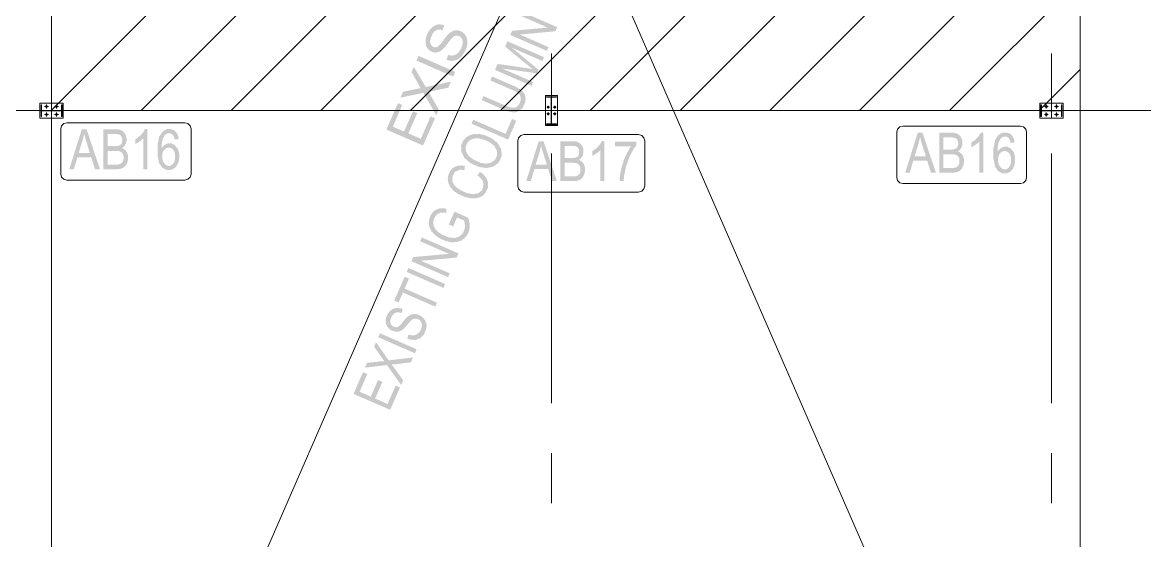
# Model space of a CAD drawing. Header units: millimetres. Extents: x 51.5 to 74.8, y 0.8 to 17.2.
# Drawn here: x 57.989 to 60.191, y 12.105 to 13.123 of the extents above; entities that cross this region are included whole.
import ezdxf

# ---------------------------------------------------------------- set-up
doc = ezdxf.new("R2010")
doc.units = ezdxf.units.MM
doc.layers.add('PDF_Geomertry', color=7, linetype='Continuous')
doc.layers.add('PDF_Solid Fills', color=7, linetype='Continuous')

msp = doc.modelspace()

# ---------------------------------------------------------------- hatches: boundary and pattern name
at = {"layer": 'PDF_Solid Fills', "transparency": 33554559}
for points in [[(59.0186, 13.0668), (58.9466, 13.098), (58.9501, 13.1061), (59.0201, 13.1124), (58.9636, 13.1372), (58.9669, 13.1445), (59.0388, 13.1133), (59.0352, 13.1052), (58.9654, 13.0988), (59.0218, 13.0741)], [(58.8216, 13.0494), (58.8248, 13.0587), (58.8276, 13.0579), (58.8327, 13.0574), (58.835, 13.0579), (58.8372, 13.0583), (58.8415, 13.0606), (58.8437, 13.0626), (58.8458, 13.0645), (58.8493, 13.0695), (58.8507, 13.0727), (58.8518, 13.0754), (58.8532, 13.0805), (58.8532, 13.083), (58.8533, 13.0854), (58.8525, 13.0894), (58.8515, 13.0911), (58.8505, 13.0927), (58.8479, 13.0951), (58.8462, 13.0958), (58.8444, 13.0965), (58.8411, 13.0969), (58.8394, 13.0963), (58.8377, 13.0959), (58.8341, 13.0936), (58.8323, 13.0918), (58.8311, 13.0905), (58.8266, 13.0849), (58.8232, 13.0805), (58.8198, 13.0761), (58.8145, 13.0701), (58.8127, 13.0686), (58.8102, 13.0666), (58.8052, 13.0643), (58.8026, 13.0638), (58.8001, 13.0634), (58.7951, 13.0641), (58.7926, 13.0652), (58.7898, 13.0665), (58.7854, 13.0702), (58.7837, 13.0727), (58.782, 13.0754), (58.7804, 13.0815), (58.7805, 13.0849), (58.7805, 13.0884), (58.7822, 13.0955), (58.7837, 13.0991), (58.7855, 13.1031), (58.7898, 13.1097), (58.7925, 13.1122), (58.7951, 13.1147), (58.8009, 13.1177), (58.8041, 13.1183), (58.8073, 13.1188), (58.8138, 13.118), (58.817, 13.1168), (58.8138, 13.1073), (58.8102, 13.1084), (58.804, 13.1083), (58.8013, 13.1069), (58.7986, 13.1055), (58.7941, 13.1001), (58.7923, 13.0959), (58.7905, 13.0916), (58.7893, 13.0845), (58.79, 13.0819), (58.7908, 13.0793), (58.7937, 13.0756), (58.7959, 13.0747), (58.7979, 13.0738), (58.8016, 13.0738), (58.8036, 13.0747), (58.8054, 13.0755), (58.8111, 13.0815), (58.815, 13.0868), (58.8187, 13.092), (58.8245, 13.099), (58.8265, 13.1006), (58.8293, 13.1031), (58.835, 13.1062), (58.8379, 13.1068), (58.8407, 13.1073), (58.8465, 13.1066), (58.8494, 13.1052), (58.8522, 13.104), (58.8569, 13.1001), (58.8587, 13.0973), (58.8605, 13.0945), (58.8625, 13.0881), (58.8625, 13.0844), (58.8626, 13.0808), (58.8609, 13.0733), (58.8593, 13.0694), (58.8572, 13.0645), (58.8522, 13.0569), (58.8494, 13.0543), (58.8465, 13.0516), (58.84, 13.0483), (58.8362, 13.0477), (58.8326, 13.047), (58.8252, 13.0479)], [(58.9886, 12.998), (58.9166, 13.0294), (58.9218, 13.0411), (58.9787, 13.0329), (58.9907, 13.0309), (58.9888, 13.0323), (58.9837, 13.0365), (58.9805, 13.0391), (58.9366, 13.0751), (58.9411, 13.0856), (59.013, 13.0543), (59.0098, 13.0468), (58.9497, 13.073), (59.0023, 13.0295), (58.9993, 13.0226), (58.9305, 13.0322), (58.9918, 13.0055)], [(58.8015, 12.9402), (58.7763, 12.9843), (58.7311, 12.9749), (58.7361, 12.9863), (58.7601, 12.9915), (58.7638, 12.9922), (58.7695, 12.9931), (58.7713, 12.9933), (58.77, 12.9952), (58.7672, 12.9998), (58.7658, 13.0024), (58.753, 13.0252), (58.7575, 13.0356), (58.7808, 12.9958), (58.8302, 13.0062), (58.8251, 12.9944), (58.7916, 12.9874), (58.7902, 12.9872), (58.7873, 12.9866), (58.7858, 12.9865), (58.7872, 12.9844), (58.789, 12.9816), (58.7895, 12.9808), (58.8065, 12.9516)], [(58.9076, 13.0087), (58.9109, 13.0165), (58.9526, 12.9983), (58.9577, 12.9961), (58.9659, 12.9913), (58.9688, 12.9888), (58.9718, 12.9863), (58.9754, 12.9804), (58.9762, 12.9768), (58.9769, 12.9733), (58.9759, 12.9656), (58.9741, 12.9615), (58.9715, 12.9556), (58.9643, 12.9484), (58.9595, 12.947), (58.9547, 12.9456), (58.9412, 12.9481), (58.9323, 12.9519), (58.8908, 12.9701), (58.8941, 12.9779), (58.9357, 12.9598), (58.9405, 12.9576), (58.948, 12.9554), (58.9505, 12.9551), (58.953, 12.9549), (58.9575, 12.9559), (58.9593, 12.9572), (58.9612, 12.9584), (58.9641, 12.9622), (58.9652, 12.9647), (58.967, 12.9688), (58.9673, 12.9759), (58.9658, 12.9788), (58.9643, 12.9818), (58.9559, 12.9876), (58.9491, 12.9906)], [(58.7755, 12.8808), (58.7036, 12.9122), (58.7263, 12.9641), (58.7348, 12.9604), (58.7162, 12.9179), (58.7383, 12.9083), (58.7557, 12.9481), (58.7641, 12.9445), (58.7468, 12.9047), (58.7712, 12.894), (58.7905, 12.9381), (58.799, 12.9344)], [(58.9425, 12.8924), (58.8705, 12.9238), (58.874, 12.9316), (58.9375, 12.9038), (58.9501, 12.933), (58.9586, 12.9293)], [(58.2347, 12.8343), (58.2268, 12.8343), (58.2268, 12.8955), (58.2254, 12.894), (58.2218, 12.8906), (58.2194, 12.889), (58.2172, 12.8873), (58.2129, 12.8848), (58.2109, 12.884), (58.2109, 12.8934), (58.2143, 12.8952), (58.22, 12.8998), (58.2225, 12.9024), (58.225, 12.9052), (58.2286, 12.9104), (58.2295, 12.913), (58.2347, 12.913)], [(59.8751, 12.8276), (59.8672, 12.8276), (59.8672, 12.889), (59.8658, 12.8873), (59.8622, 12.8841), (59.8598, 12.8824), (59.8576, 12.8808), (59.8533, 12.8781), (59.8513, 12.8773), (59.8513, 12.8868), (59.8547, 12.8886), (59.8604, 12.8931), (59.8629, 12.8958), (59.8654, 12.8986), (59.869, 12.9038), (59.87, 12.9063), (59.8751, 12.9063)], [(59.1313, 12.8109), (59.1234, 12.8109), (59.1234, 12.8722), (59.1222, 12.8706), (59.1184, 12.8673), (59.1162, 12.8656), (59.1138, 12.864), (59.1097, 12.8615), (59.1077, 12.8606), (59.1077, 12.8701), (59.1109, 12.8719), (59.1168, 12.8765), (59.1193, 12.8791), (59.1218, 12.8819), (59.1252, 12.8872), (59.1262, 12.8897), (59.1313, 12.8897)], [(59.1522, 12.8791), (59.1522, 12.8883), (59.1938, 12.8883), (59.1938, 12.8808), (59.1891, 12.8748), (59.1809, 12.859), (59.1775, 12.8494), (59.1738, 12.8397), (59.1698, 12.8204), (59.1693, 12.8109), (59.1612, 12.8109), (59.1612, 12.8158), (59.1629, 12.8273), (59.1643, 12.8338), (59.1658, 12.8404), (59.1698, 12.8529), (59.1725, 12.8588), (59.175, 12.8648), (59.1807, 12.8749), (59.1836, 12.8791)], [(58.8819, 12.8222), (58.8876, 12.829), (58.8932, 12.8251), (58.9002, 12.8165), (58.9018, 12.812), (58.9033, 12.8074), (58.9029, 12.7981), (58.9008, 12.7936), (58.899, 12.7894), (58.894, 12.7833), (58.8907, 12.7812), (58.8875, 12.7793), (58.879, 12.7773), (58.8737, 12.7773), (58.8686, 12.7774), (58.8573, 12.7801), (58.8512, 12.7827), (58.8454, 12.7852), (58.8361, 12.7915), (58.8327, 12.7952), (58.8295, 12.7988), (58.8255, 12.8066), (58.8247, 12.8106), (58.824, 12.8147), (58.825, 12.8227), (58.8268, 12.8266), (58.8286, 12.8309), (58.8344, 12.837), (58.8384, 12.839), (58.8425, 12.8409), (58.852, 12.8418), (58.8577, 12.8408), (58.8566, 12.8322), (58.8483, 12.8336), (58.8373, 12.8288), (58.8348, 12.8229), (58.8336, 12.8199), (58.8327, 12.8141), (58.8333, 12.8113), (58.8338, 12.8086), (58.837, 12.803), (58.8397, 12.8004), (58.8423, 12.7976), (58.8498, 12.7929), (58.8547, 12.7906), (58.8622, 12.7874), (58.8744, 12.7852), (58.8791, 12.7862), (58.884, 12.7873), (58.8908, 12.7926), (58.8926, 12.7969), (58.894, 12.8001), (58.8941, 12.8066), (58.8929, 12.8099), (58.8916, 12.8133), (58.8861, 12.8194)], [(58.8347, 12.7222), (58.8262, 12.7259), (58.837, 12.7509), (58.8638, 12.7393), (58.8654, 12.7352), (58.8669, 12.7274), (58.867, 12.7237), (58.867, 12.7201), (58.8658, 12.7131), (58.8644, 12.7098), (58.8625, 12.7055), (58.8569, 12.6988), (58.8533, 12.6963), (58.8497, 12.6938), (58.8411, 12.6913), (58.8361, 12.6911), (58.8311, 12.6909), (58.8202, 12.6933), (58.8144, 12.6958), (58.8084, 12.6984), (58.7991, 12.7048), (58.7957, 12.7087), (58.792, 12.7127), (58.7879, 12.7206), (58.7872, 12.7248), (58.7866, 12.729), (58.7879, 12.7374), (58.7897, 12.7418), (58.7912, 12.7451), (58.7948, 12.7502), (58.797, 12.7522), (58.7994, 12.754), (58.8045, 12.7565), (58.8073, 12.7572), (58.8102, 12.7577), (58.8173, 12.7574), (58.8215, 12.7566), (58.8209, 12.7486), (58.8175, 12.7491), (58.8122, 12.7494), (58.8102, 12.749), (58.8083, 12.7486), (58.8045, 12.7466), (58.803, 12.7452), (58.8013, 12.7438), (58.7987, 12.7402), (58.7977, 12.738), (58.7963, 12.7348), (58.7955, 12.7286), (58.7961, 12.7256), (58.7966, 12.7226), (58.7998, 12.7168), (58.8025, 12.7138), (58.8052, 12.7111), (58.8126, 12.7062), (58.8173, 12.7041), (58.8245, 12.7009), (58.8366, 12.6993), (58.8416, 12.7006), (58.8465, 12.7022), (58.8536, 12.7084), (58.8557, 12.7133), (58.8566, 12.7156), (58.8576, 12.7208), (58.8576, 12.7237), (58.8575, 12.7266), (58.8566, 12.7316), (58.8557, 12.7337), (58.8422, 12.7395)], [(58.8247, 12.6224), (58.7527, 12.6538), (58.7562, 12.6618), (58.8263, 12.6681), (58.7698, 12.6929), (58.7732, 12.7004), (58.8451, 12.669), (58.8415, 12.6609), (58.7716, 12.6545), (58.828, 12.6299)], [(58.7995, 12.5645), (58.7361, 12.5922), (58.7276, 12.5727), (58.7191, 12.5765), (58.7394, 12.6231), (58.748, 12.6195), (58.7394, 12.5999), (58.8029, 12.5723)], [(58.7445, 12.5019), (58.747, 12.5097), (58.7501, 12.5087), (58.7554, 12.508), (58.7575, 12.5083), (58.7595, 12.5086), (58.7636, 12.5104), (58.7654, 12.5119), (58.7673, 12.5134), (58.7702, 12.5173), (58.7712, 12.5198), (58.7727, 12.5233), (58.7734, 12.5294), (58.7726, 12.532), (58.7716, 12.5347), (58.7682, 12.5386), (58.7654, 12.5398), (58.7637, 12.5405), (58.7607, 12.5409), (58.7591, 12.5408), (58.7577, 12.5406), (58.7548, 12.5394), (58.7534, 12.5383), (58.752, 12.5372), (58.7473, 12.532), (58.7438, 12.5279), (58.7408, 12.5243), (58.7358, 12.5194), (58.7337, 12.5181), (58.7318, 12.517), (58.7273, 12.5156), (58.725, 12.5155), (58.7226, 12.5154), (58.7179, 12.5162), (58.7154, 12.5173), (58.7111, 12.5193), (58.7051, 12.5252), (58.7036, 12.5293), (58.702, 12.5333), (58.7026, 12.542), (58.7047, 12.5468), (58.7061, 12.5501), (58.71, 12.5552), (58.7123, 12.5572), (58.7147, 12.5591), (58.7201, 12.5613), (58.7232, 12.5616), (58.7261, 12.5619), (58.7325, 12.5609), (58.7358, 12.5595), (58.7333, 12.5518), (58.7295, 12.553), (58.7236, 12.5531), (58.7211, 12.552), (58.7186, 12.5511), (58.7147, 12.5466), (58.7133, 12.5434), (58.7118, 12.5401), (58.7111, 12.5344), (58.7118, 12.532), (58.7125, 12.5295), (58.7155, 12.5262), (58.7179, 12.5251), (58.7201, 12.5243), (58.724, 12.524), (58.7258, 12.5248), (58.7276, 12.5255), (58.7325, 12.5302), (58.7357, 12.5341), (58.7387, 12.538), (58.7434, 12.5433), (58.7451, 12.5447), (58.7477, 12.5468), (58.753, 12.5493), (58.7559, 12.5497), (58.7587, 12.5501), (58.7647, 12.5491), (58.7679, 12.5477), (58.7709, 12.5463), (58.7759, 12.5424), (58.7779, 12.5399), (58.7798, 12.5373), (58.7819, 12.5318), (58.7822, 12.5287), (58.7825, 12.5255), (58.7811, 12.519), (58.7795, 12.5155), (58.7772, 12.5099), (58.7701, 12.5027), (58.7654, 12.5009), (58.7607, 12.4991), (58.7502, 12.4997)], [(58.7323, 12.4106), (58.7048, 12.4498), (58.6616, 12.4447), (58.6657, 12.454), (58.6888, 12.4566), (58.6923, 12.4572), (58.6977, 12.4574), (58.6997, 12.4574), (58.6982, 12.4593), (58.6951, 12.4634), (58.6936, 12.4658), (58.6795, 12.4859), (58.6833, 12.4944), (58.7082, 12.459), (58.7559, 12.4647), (58.7518, 12.4551), (58.7197, 12.4513), (58.7183, 12.4512), (58.7154, 12.4509), (58.7138, 12.4509), (58.7152, 12.4491), (58.7173, 12.4465), (58.7179, 12.4458), (58.7365, 12.4199)], [(58.7111, 12.3619), (58.6391, 12.3931), (58.6577, 12.4358), (58.6662, 12.4322), (58.6511, 12.3973), (58.673, 12.3877), (58.6872, 12.4204), (58.6958, 12.4166), (58.6815, 12.384), (58.7059, 12.3733), (58.7218, 12.4095), (58.7302, 12.4058)]]:
    msp.add_hatch(color=256, dxfattribs=at).paths.add_polyline_path(points)
h = msp.add_hatch(color=256, dxfattribs=at)
h.paths.add_polyline_path([(58.0813, 12.8343), (58.1059, 12.9127), (58.1152, 12.9127), (58.1416, 12.8343), (58.1318, 12.8343), (58.1244, 12.8579), (58.0973, 12.8579), (58.0904, 12.8343)])
h.paths.add_polyline_path([(58.0998, 12.8663), (58.1216, 12.8663), (58.115, 12.8881), (58.1134, 12.8931), (58.1112, 12.9013), (58.1104, 12.9044), (58.1098, 12.9006), (58.108, 12.8931), (58.1069, 12.8894)])
h = msp.add_hatch(color=256, dxfattribs=at)
h.paths.add_polyline_path([(58.148, 12.8343), (58.148, 12.9127), (58.1722, 12.9127), (58.1759, 12.9127), (58.1816, 12.9115), (58.1838, 12.9104), (58.1859, 12.9093), (58.1895, 12.9058), (58.1908, 12.9033), (58.1922, 12.9009), (58.1936, 12.8955), (58.1936, 12.8926), (58.1936, 12.8899), (58.1925, 12.8851), (58.1912, 12.8829), (58.1901, 12.8808), (58.1868, 12.8773), (58.1845, 12.8759), (58.1873, 12.8749), (58.1918, 12.8715), (58.1934, 12.869), (58.195, 12.8666), (58.1966, 12.8605), (58.1966, 12.8569), (58.1966, 12.8534), (58.1951, 12.8472), (58.1937, 12.8444), (58.1922, 12.8418), (58.1883, 12.8379), (58.1859, 12.8366), (58.1834, 12.8354), (58.1768, 12.8343), (58.1725, 12.8343)])
h.paths.add_polyline_path([(58.1565, 12.8434), (58.1726, 12.8434), (58.1752, 12.8434), (58.1791, 12.844), (58.1804, 12.8444), (58.1822, 12.8451), (58.185, 12.8474), (58.1859, 12.849), (58.1869, 12.8506), (58.1879, 12.8545), (58.1879, 12.857), (58.1879, 12.8593), (58.1869, 12.863), (58.1861, 12.8645), (58.1851, 12.8661), (58.1826, 12.8683), (58.1811, 12.869), (58.1795, 12.8697), (58.1747, 12.8704), (58.1715, 12.8704), (58.1565, 12.8704)])
h.paths.add_polyline_path([(58.1565, 12.8797), (58.1705, 12.8797), (58.1732, 12.8797), (58.177, 12.8801), (58.1783, 12.8804), (58.18, 12.8811), (58.1825, 12.8829), (58.1834, 12.8843), (58.1843, 12.8855), (58.1852, 12.8891), (58.1852, 12.8915), (58.1852, 12.8936), (58.1844, 12.897), (58.1836, 12.8984), (58.1827, 12.8998), (58.1805, 12.9018), (58.1793, 12.9023), (58.1779, 12.9029), (58.173, 12.9034), (58.1694, 12.9034), (58.1565, 12.9034)])
h = msp.add_hatch(color=256, dxfattribs=at)
h.paths.add_polyline_path([(58.2959, 12.8936), (58.288, 12.8927), (58.2875, 12.8958), (58.2858, 12.9001), (58.2847, 12.9013), (58.2832, 12.9031), (58.2794, 12.9051), (58.2772, 12.9051), (58.2737, 12.9051), (58.2682, 12.9008), (58.2661, 12.8965), (58.2643, 12.8929), (58.2625, 12.8819), (58.2625, 12.8747), (58.2638, 12.8773), (58.2672, 12.8812), (58.2693, 12.8824), (58.2713, 12.8838), (58.2757, 12.8851), (58.278, 12.8851), (58.2819, 12.8851), (58.2886, 12.8816), (58.2913, 12.8781), (58.2943, 12.8747), (58.297, 12.8654), (58.297, 12.8597), (58.297, 12.8556), (58.2957, 12.8486), (58.2943, 12.8454), (58.2927, 12.8422), (58.2891, 12.8374), (58.2869, 12.8359), (58.2845, 12.8344), (58.2797, 12.8329), (58.2769, 12.8329), (58.272, 12.8329), (58.264, 12.8373), (58.2609, 12.8416), (58.2577, 12.8461), (58.2545, 12.8606), (58.2545, 12.8709), (58.2545, 12.8823), (58.2577, 12.8986), (58.2611, 12.9033), (58.2643, 12.9081), (58.2726, 12.913), (58.2776, 12.913), (58.2812, 12.913), (58.2875, 12.9105), (58.2898, 12.908), (58.2923, 12.9055), (58.2954, 12.8983)])
h.paths.add_polyline_path([(58.2637, 12.8597), (58.2637, 12.8554), (58.2657, 12.8486), (58.2677, 12.8459), (58.2697, 12.8434), (58.2744, 12.8408), (58.277, 12.8408), (58.2793, 12.8408), (58.2834, 12.8433), (58.2854, 12.8456), (58.2872, 12.8481), (58.289, 12.8548), (58.289, 12.8591), (58.289, 12.8633), (58.2872, 12.8697), (58.2854, 12.872), (58.2836, 12.8743), (58.2791, 12.8766), (58.2765, 12.8766), (58.2738, 12.8766), (58.2694, 12.8744), (58.2675, 12.872), (58.2657, 12.8698), (58.2637, 12.8636)])
h = msp.add_hatch(color=256, dxfattribs=at)
h.paths.add_polyline_path([(59.7218, 12.8276), (59.7463, 12.9061), (59.7557, 12.9061), (59.782, 12.8276), (59.7723, 12.8276), (59.7648, 12.8513), (59.7377, 12.8513), (59.7308, 12.8276)])
h.paths.add_polyline_path([(59.7402, 12.8598), (59.7622, 12.8598), (59.7554, 12.8815), (59.7538, 12.8865), (59.7516, 12.8947), (59.7509, 12.8977), (59.7502, 12.894), (59.7484, 12.8865), (59.7473, 12.8827)])
h = msp.add_hatch(color=256, dxfattribs=at)
h.paths.add_polyline_path([(59.7884, 12.8276), (59.7884, 12.9061), (59.8126, 12.9061), (59.8163, 12.9061), (59.8222, 12.9049), (59.8243, 12.9037), (59.8265, 12.9026), (59.83, 12.8991), (59.8313, 12.8966), (59.8326, 12.8943), (59.834, 12.889), (59.834, 12.8861), (59.834, 12.8833), (59.8329, 12.8784), (59.8316, 12.8762), (59.8305, 12.8741), (59.8272, 12.8706), (59.8251, 12.8693), (59.8279, 12.8683), (59.8322, 12.8648), (59.8338, 12.8623), (59.8354, 12.8599), (59.837, 12.8538), (59.837, 12.8504), (59.837, 12.8468), (59.8355, 12.8405), (59.8341, 12.8379), (59.8326, 12.8351), (59.8287, 12.8312), (59.8263, 12.8299), (59.8238, 12.8287), (59.8172, 12.8276), (59.813, 12.8276)])
h.paths.add_polyline_path([(59.7969, 12.8368), (59.813, 12.8368), (59.8157, 12.8368), (59.8195, 12.8373), (59.8208, 12.8377), (59.8226, 12.8384), (59.8254, 12.8408), (59.8263, 12.8423), (59.8273, 12.844), (59.8283, 12.848), (59.8283, 12.8504), (59.8283, 12.8526), (59.8273, 12.8563), (59.8265, 12.8579), (59.8255, 12.8594), (59.8232, 12.8616), (59.8216, 12.8623), (59.82, 12.863), (59.8152, 12.8637), (59.8119, 12.8637), (59.7969, 12.8637)])
h.paths.add_polyline_path([(59.7969, 12.873), (59.8109, 12.873), (59.8137, 12.873), (59.8176, 12.8734), (59.8187, 12.8738), (59.8204, 12.8744), (59.8229, 12.8762), (59.8238, 12.8776), (59.8247, 12.8788), (59.8257, 12.8824), (59.8257, 12.8848), (59.8257, 12.8869), (59.8248, 12.8904), (59.824, 12.8918), (59.8232, 12.8933), (59.8209, 12.8952), (59.8197, 12.8956), (59.8183, 12.8962), (59.8134, 12.8968), (59.81, 12.8968), (59.7969, 12.8968)])
h = msp.add_hatch(color=256, dxfattribs=at)
h.paths.add_polyline_path([(59.9363, 12.8869), (59.9284, 12.8861), (59.9279, 12.8891), (59.9262, 12.8934), (59.9251, 12.8947), (59.9236, 12.8966), (59.9198, 12.8984), (59.9176, 12.8984), (59.9141, 12.8984), (59.9086, 12.8941), (59.9065, 12.8898), (59.9047, 12.8862), (59.9029, 12.8752), (59.9029, 12.868), (59.9043, 12.8706), (59.9077, 12.8745), (59.9097, 12.8758), (59.9118, 12.8772), (59.9162, 12.8784), (59.9184, 12.8784), (59.9223, 12.8784), (59.929, 12.8749), (59.9318, 12.8715), (59.9347, 12.868), (59.9375, 12.8588), (59.9375, 12.853), (59.9375, 12.849), (59.9361, 12.8419), (59.9347, 12.8387), (59.9332, 12.8355), (59.9295, 12.8308), (59.9273, 12.8293), (59.9251, 12.8277), (59.9201, 12.8262), (59.9173, 12.8262), (59.9125, 12.8262), (59.9045, 12.8306), (59.9013, 12.8349), (59.8982, 12.8394), (59.895, 12.854), (59.895, 12.8643), (59.895, 12.8756), (59.8983, 12.8919), (59.9015, 12.8968), (59.9047, 12.9015), (59.913, 12.9063), (59.918, 12.9063), (59.9218, 12.9063), (59.9279, 12.9038), (59.9304, 12.9013), (59.9327, 12.8988), (59.9358, 12.8916)])
h.paths.add_polyline_path([(59.9041, 12.853), (59.9041, 12.8487), (59.9061, 12.8419), (59.9082, 12.8393), (59.9101, 12.8368), (59.9148, 12.8341), (59.9175, 12.8341), (59.9198, 12.8341), (59.924, 12.8366), (59.9258, 12.839), (59.9276, 12.8415), (59.9294, 12.8481), (59.9294, 12.8524), (59.9294, 12.8566), (59.9276, 12.863), (59.9258, 12.8654), (59.924, 12.8677), (59.9195, 12.8699), (59.9169, 12.8699), (59.9143, 12.8699), (59.9098, 12.8677), (59.9079, 12.8654), (59.9061, 12.8631), (59.9041, 12.8569)])
h = msp.add_hatch(color=256, dxfattribs=at)
h.paths.add_polyline_path([(58.8787, 12.8418), (58.8695, 12.8458), (58.8572, 12.8561), (58.854, 12.8622), (58.8508, 12.8684), (58.8502, 12.8806), (58.8529, 12.8868), (58.8547, 12.8906), (58.86, 12.8968), (58.8636, 12.899), (58.8672, 12.9012), (58.8758, 12.9036), (58.8808, 12.9036), (58.8858, 12.9037), (58.8966, 12.9012), (58.9025, 12.8986), (58.9105, 12.8951), (58.9219, 12.8858), (58.9254, 12.8799), (58.9291, 12.8736), (58.9301, 12.8606), (58.9273, 12.8543), (58.9244, 12.8477), (58.9141, 12.8397), (58.9068, 12.8381), (58.9001, 12.8368), (58.8861, 12.8386)])
h.paths.add_polyline_path([(58.8823, 12.8497), (58.889, 12.8468), (58.9007, 12.8452), (58.9055, 12.8466), (58.9105, 12.848), (58.9173, 12.8536), (58.9191, 12.8577), (58.9211, 12.862), (58.9205, 12.8709), (58.918, 12.8754), (58.9157, 12.8799), (58.9059, 12.8876), (58.8987, 12.8908), (58.8941, 12.8927), (58.8852, 12.8948), (58.8809, 12.8949), (58.8776, 12.8951), (58.8716, 12.8936), (58.8688, 12.8919), (58.8662, 12.8904), (58.8623, 12.8859), (58.8611, 12.8831), (58.8591, 12.8787), (58.8597, 12.8698), (58.862, 12.8654), (58.8645, 12.8609), (58.8747, 12.8531)])
h = msp.add_hatch(color=256, dxfattribs=at)
h.paths.add_polyline_path([(58.978, 12.8109), (59.0026, 12.8894), (59.0119, 12.8894), (59.0383, 12.8109), (59.0286, 12.8109), (59.0211, 12.8345), (58.994, 12.8345), (58.987, 12.8109)])
h.paths.add_polyline_path([(58.9965, 12.8431), (59.0184, 12.8431), (59.0118, 12.8648), (59.0101, 12.8698), (59.0079, 12.878), (59.0072, 12.8811), (59.0065, 12.8773), (59.0048, 12.8698), (59.0036, 12.8661)])
h = msp.add_hatch(color=256, dxfattribs=at)
h.paths.add_polyline_path([(59.0447, 12.8109), (59.0447, 12.8894), (59.069, 12.8894), (59.0726, 12.8894), (59.0784, 12.8883), (59.0805, 12.887), (59.0827, 12.8859), (59.0862, 12.8824), (59.0876, 12.8799), (59.089, 12.8776), (59.0904, 12.8723), (59.0904, 12.8694), (59.0904, 12.8666), (59.0891, 12.8618), (59.088, 12.8595), (59.0868, 12.8574), (59.0834, 12.854), (59.0813, 12.8526), (59.0841, 12.8516), (59.0884, 12.8481), (59.0901, 12.8456), (59.0918, 12.8433), (59.0933, 12.8372), (59.0933, 12.8336), (59.0933, 12.8301), (59.0919, 12.8238), (59.0904, 12.8211), (59.089, 12.8184), (59.0851, 12.8145), (59.0826, 12.8133), (59.0802, 12.812), (59.0734, 12.8109), (59.0693, 12.8109)])
h.paths.add_polyline_path([(59.0533, 12.8201), (59.0693, 12.8201), (59.0719, 12.8201), (59.0759, 12.8206), (59.0772, 12.8211), (59.079, 12.8218), (59.0818, 12.8241), (59.0827, 12.8256), (59.0836, 12.8273), (59.0845, 12.8312), (59.0845, 12.8337), (59.0845, 12.8359), (59.0837, 12.8397), (59.0827, 12.8412), (59.0819, 12.8427), (59.0794, 12.8449), (59.0779, 12.8456), (59.0763, 12.8463), (59.0715, 12.847), (59.0682, 12.847), (59.0533, 12.847)])
h.paths.add_polyline_path([(59.0533, 12.8563), (59.0672, 12.8563), (59.07, 12.8563), (59.0738, 12.8568), (59.075, 12.8572), (59.0766, 12.8577), (59.0793, 12.8595), (59.0801, 12.8609), (59.0811, 12.8622), (59.0819, 12.8658), (59.0819, 12.8681), (59.0819, 12.8702), (59.0811, 12.8737), (59.0802, 12.8751), (59.0794, 12.8765), (59.0773, 12.8784), (59.0759, 12.879), (59.0745, 12.8795), (59.0697, 12.8801), (59.0662, 12.8801), (59.0533, 12.8801)])

# ---------------------------------------------------------------- linework, layer by layer
at = {"layer": 'PDF_Geomertry', "lineweight": 0}
for points in [[(57.5561, 11.1183), (58.0466, 11.1183), (60.0651, 15.7504), (60.0651, 15.7504)], [(60.0651, 11.1183), (60.0651, 11.1183), (58.0466, 15.7504), (58.0466, 15.7504)], [(58.0466, 12.9501), (60.0651, 14.9687)], [(58.2225, 12.9497), (60.0651, 14.7924)], [(58.3987, 12.9497), (60.0651, 14.6162)], [(58.5748, 12.9497), (60.0651, 14.4399)], [(58.7511, 12.9497), (60.0651, 14.2638)], [(58.9273, 12.9497), (60.0651, 14.0876)], [(59.1036, 12.9497), (60.0651, 13.9113)], [(59.2798, 12.9497), (60.0651, 13.7351)], [(59.4559, 12.9497), (60.0651, 13.5588)], [(59.6322, 12.9497), (60.0651, 13.3827)], [(59.8084, 12.9497), (60.0651, 13.2065)], [(58.0465, 12.9637), (58.0465, 13.0618)], [(59.0275, 12.9637), (59.0275, 13.0618)], [(60.0086, 12.9636), (60.0086, 13.0616)], [(59.9847, 12.9497), (60.0651, 13.0302)], [(58.0466, 12.9495), (57.5561, 12.9495)], [(58.0693, 12.9495), (58.0236, 12.9495)], [(58.0366, 12.9536), (58.0366, 12.9613)], [(58.0465, 12.9643), (58.0465, 12.9348)], [(58.0601, 12.9574), (58.0523, 12.9574)], [(58.0562, 12.9536), (58.0562, 12.9613)], [(58.2429, 12.9495), (58.1447, 12.9495)], [(58.8315, 12.9495), (58.3409, 12.9495)], [(59.0277, 12.9495), (58.9295, 12.9495)], [(59.0182, 12.9561), (59.0237, 12.9561)], [(59.0209, 12.959), (59.0209, 12.9533)], [(59.0312, 12.9561), (59.0369, 12.9561)], [(59.034, 12.959), (59.034, 12.9533)], [(59.6163, 12.9495), (59.1258, 12.9495)], [(59.8126, 12.9495), (59.7144, 12.9495)], [(60.4012, 12.9495), (59.9107, 12.9495)], [(59.9857, 12.9495), (60.0315, 12.9495)], [(59.9948, 12.9574), (60.0026, 12.9574)], [(59.9987, 12.9536), (59.9987, 12.9613)], [(60.0086, 12.9643), (60.0086, 12.9348)], [(60.0184, 12.9536), (60.0184, 12.9613)], [(58.0601, 12.9418), (58.0523, 12.9418)], [(58.0562, 12.9379), (58.0562, 12.9456)], [(59.0182, 12.943), (59.0237, 12.943)], [(59.0209, 12.9458), (59.0209, 12.9402)], [(59.0312, 12.943), (59.0369, 12.943)], [(59.034, 12.9458), (59.034, 12.9402)], [(59.9948, 12.9418), (60.0026, 12.9418)], [(59.9987, 12.9379), (59.9987, 12.9456)], [(58.0465, 12.3751), (58.0465, 12.8656)], [(59.0275, 12.3751), (59.0275, 12.8655)], [(60.0086, 12.3749), (60.0086, 12.8655)], [(58.0465, 12.1788), (58.0465, 12.2769)], [(59.0275, 12.1788), (59.0275, 12.2769)], [(60.0086, 12.1787), (60.0086, 12.2768)]]:
    msp.add_lwpolyline(points, dxfattribs=at)
for points in [[(58.0466, 12.9497), (60.0651, 12.9497), (60.0651, 15.7504), (58.0466, 15.7504), (58.0466, 12.9497)], [(60.0651, 15.7504), (58.0466, 15.7504), (58.0466, 11.1183), (60.0651, 11.1183), (60.0651, 15.7504)], [(59.0158, 12.9201), (59.0158, 12.979), (59.0393, 12.979), (59.0393, 12.9201)], [(59.0177, 12.9768), (59.0177, 12.9758), (59.0373, 12.9758), (59.0373, 12.9768), (59.0177, 12.9768)], [(59.0272, 12.9234), (59.0272, 12.9758), (59.0279, 12.9758), (59.0279, 12.9234), (59.0272, 12.9234)], [(58.0236, 12.9643), (58.0693, 12.9643), (58.0693, 12.9348), (58.0236, 12.9348)], [(58.0258, 12.9611), (58.0258, 12.9381), (58.0268, 12.9381), (58.0268, 12.9611), (58.0258, 12.9611)], [(58.0661, 12.9499), (58.0661, 12.9493), (58.0268, 12.9493), (58.0268, 12.9499), (58.0661, 12.9499)], [(58.0405, 12.9574), (58.0327, 12.9574)], [(58.067, 12.9611), (58.067, 12.9381), (58.0661, 12.9381), (58.0661, 12.9611), (58.067, 12.9611)], [(60.0315, 12.9643), (59.9857, 12.9643), (59.9857, 12.9348), (60.0315, 12.9348)], [(59.9879, 12.9611), (59.9879, 12.9381), (59.989, 12.9381), (59.989, 12.9611), (59.9879, 12.9611)], [(59.989, 12.9499), (59.989, 12.9493), (60.0282, 12.9493), (60.0282, 12.9499), (59.989, 12.9499)], [(60.0145, 12.9574), (60.0223, 12.9574)], [(60.0293, 12.9611), (60.0293, 12.9381), (60.0282, 12.9381), (60.0282, 12.9611), (60.0293, 12.9611)], [(60.0318, 12.9497), (60.0318, 12.9497)], [(60.8229, 12.9497), (60.0513, 12.9497)], [(58.0405, 12.9418), (58.0327, 12.9418)], [(58.0366, 12.9456), (58.0366, 12.9379)], [(60.0145, 12.9418), (60.0223, 12.9418)], [(60.0184, 12.9456), (60.0184, 12.9379)], [(58.0768, 12.9255), (58.3082, 12.9255), (58.3141, 12.9238), (58.3186, 12.9195), (58.3202, 12.9134), (58.3202, 12.8249), (58.3186, 12.819), (58.3141, 12.8145), (58.3082, 12.8129), (58.0768, 12.8129), (58.0708, 12.8145), (58.0663, 12.819), (58.0647, 12.8249), (58.0647, 12.9134), (58.0663, 12.9195), (58.0708, 12.9238), (58.0768, 12.9255)], [(59.0177, 12.9223), (59.0177, 12.9234), (59.0373, 12.9234), (59.0373, 12.9223), (59.0177, 12.9223)], [(59.7172, 12.9188), (59.9477, 12.9188), (59.9537, 12.9173), (59.9582, 12.9129), (59.9598, 12.9068), (59.9598, 12.8183), (59.9582, 12.8123), (59.9537, 12.8079), (59.9477, 12.8062), (59.7172, 12.8062), (59.7112, 12.8079), (59.7068, 12.8123), (59.7051, 12.8183), (59.7051, 12.9068), (59.7068, 12.9129), (59.7112, 12.9173), (59.7172, 12.9188)], [(58.9734, 12.9022), (59.1986, 12.9022), (59.2047, 12.9005), (59.209, 12.8962), (59.2107, 12.8901), (59.2107, 12.8016), (59.209, 12.7956), (59.2047, 12.7912), (59.1986, 12.7895), (58.9734, 12.7895), (58.9675, 12.7912), (58.963, 12.7956), (58.9615, 12.8016), (58.9615, 12.8901), (58.963, 12.8962), (58.9675, 12.9005), (58.9734, 12.9022)]]:
    msp.add_lwpolyline(points, close=True, dxfattribs=at)
for centre, radius in [((58.0366, 12.9574), 0.00194), ((58.0562, 12.9574), 0.00194), ((60.0184, 12.9574), 0.00194), ((58.0366, 12.9418), 0.00194), ((58.0562, 12.9418), 0.00194), ((59.0209, 12.943), 0.00167), ((60.0184, 12.9418), 0.00194)]:
    msp.add_circle(centre, radius, dxfattribs=at)
for points in [[(59.0226, 12.9561), (59.0226, 12.957), (59.0219, 12.9579), (59.0209, 12.9579), (59.02, 12.9579), (59.0193, 12.957), (59.0193, 12.9561), (59.0193, 12.9552), (59.02, 12.9544), (59.0209, 12.9544), (59.0219, 12.9544), (59.0226, 12.9552), (59.0226, 12.9561)], [(59.0358, 12.9561), (59.0358, 12.957), (59.035, 12.9579), (59.034, 12.9579), (59.0332, 12.9579), (59.0323, 12.957), (59.0323, 12.9561), (59.0323, 12.9552), (59.0332, 12.9544), (59.034, 12.9544), (59.035, 12.9544), (59.0358, 12.9552), (59.0358, 12.9561)], [(60.0008, 12.9574), (60.0008, 12.9586), (59.9998, 12.9594), (59.9987, 12.9594), (59.9977, 12.9594), (59.9968, 12.9586), (59.9968, 12.9574), (59.9968, 12.9563), (59.9977, 12.9555), (59.9987, 12.9555), (59.9998, 12.9555), (60.0008, 12.9563), (60.0008, 12.9574)], [(59.0358, 12.943), (59.0358, 12.944), (59.035, 12.9447), (59.034, 12.9447), (59.0332, 12.9447), (59.0323, 12.944), (59.0323, 12.943), (59.0323, 12.942), (59.0332, 12.9413), (59.034, 12.9413), (59.035, 12.9413), (59.0358, 12.942), (59.0358, 12.943)], [(60.0008, 12.9418), (60.0008, 12.9429), (59.9998, 12.9437), (59.9987, 12.9437), (59.9977, 12.9437), (59.9968, 12.9429), (59.9968, 12.9418), (59.9968, 12.9406), (59.9977, 12.9398), (59.9987, 12.9398), (59.9998, 12.9398), (60.0008, 12.9406), (60.0008, 12.9418)]]:
    msp.add_open_spline(points, degree=3, knots=[0, 0, 0, 0, 1, 1, 1, 2, 2, 2, 3, 3, 3, 4, 4, 4, 4], dxfattribs=at)
at = {"layer": 'PDF_Solid Fills', "transparency": 33554559}
for points in [[(58.8347, 13.0162), (58.7627, 13.0476), (58.8387, 13.0256), (58.7668, 13.057)], [(58.8155, 12.6012), (58.7436, 12.6326), (58.8188, 12.609), (58.7469, 12.6404)], [(58.7595, 12.473), (58.6876, 12.5044), (58.763, 12.4808), (58.6911, 12.5122)]]:
    msp.add_solid(points, dxfattribs=at)

doc.saveas('drawing.dxf')
